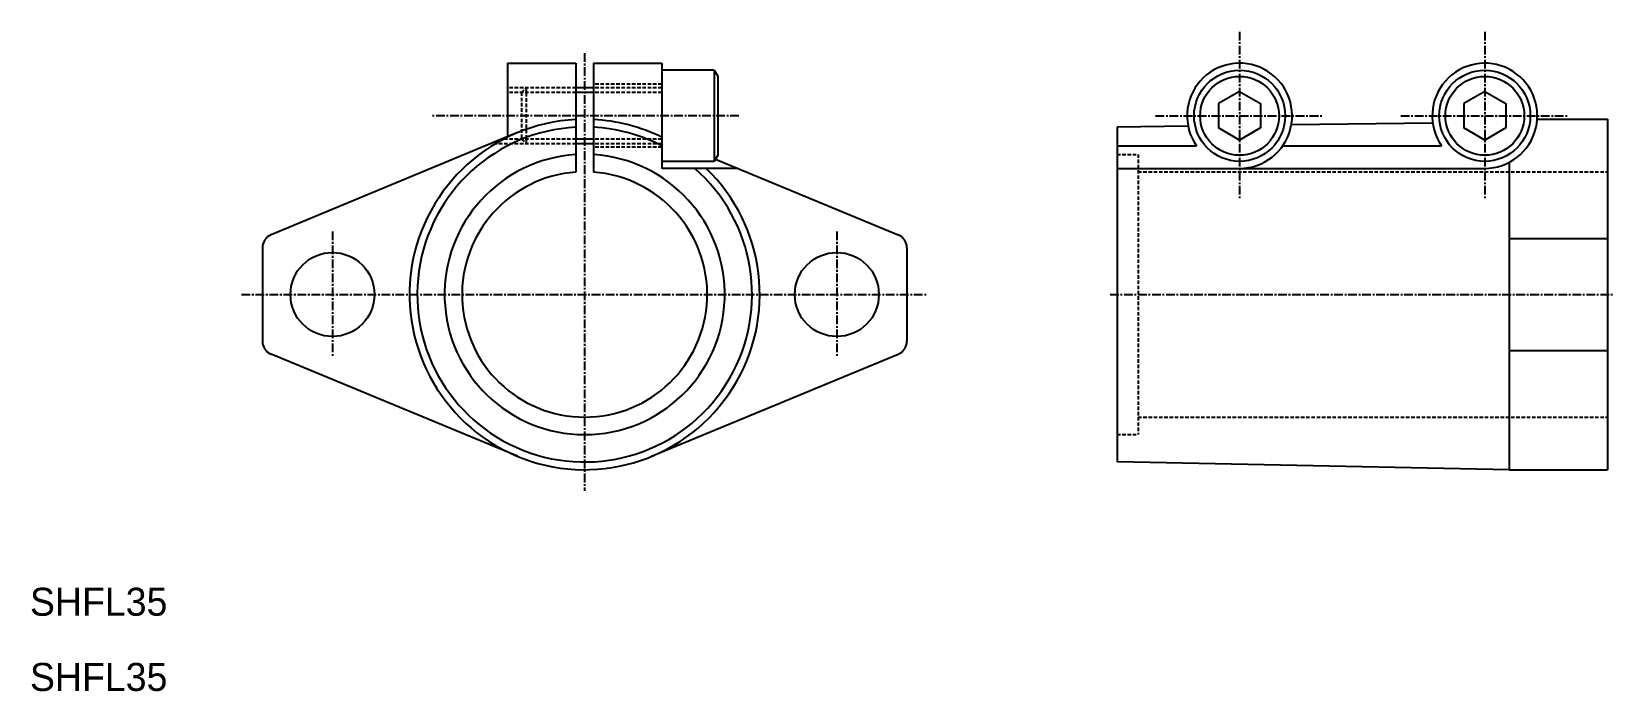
# Model space of a CAD drawing. Extents: x 162 to 388, y -49 to 45.
import ezdxf

# ---------------------------------------------------------------- set-up
doc = ezdxf.new("R2010")
doc.units = 0
doc.linetypes.add('CENTER', pattern=[2, 1.25, -0.25, 0.25, -0.25])
doc.linetypes.add('DASHED', pattern=[0.75, 0.5, -0.25])
doc.layers.get('0').update_dxf_attribs({"linetype": 'CONTINUOUS'})
doc.layers.add('CENTER', color=1, linetype='CENTER')

msp = doc.modelspace()

# ---------------------------------------------------------------- linework, layer by layer
at = {"color": 7, "linetype": 'CONTINUOUS'}
for p, q in [((229.63, 40.91), (239.38, 40.91)), ((229.63, 40.91), (229.63, 30.42)), ((239.38, 40.91), (239.38, 25.37)), ((241.88, 40.91), (241.88, 25.37)), ((241.88, 40.91), (251.63, 40.91)), ((251.63, 40.91), (251.63, 25.91)), ((259.13, 39.91), (251.63, 39.91)), ((251.63, 39.91), (251.63, 26.91)), ((259.13, 39.91), (259.13, 26.91)), ((259.13, 39.91), (259.63, 39.05)), ((259.63, 39.05), (259.63, 27.78)), ((241.88, 37.41), (239.38, 37.41)), ((334.13, 36.88), (331.13, 35.15)), ((334.13, 36.88), (337.13, 35.15)), ((369.13, 36.88), (366.13, 35.15)), ((369.13, 36.88), (372.13, 35.15)), ((331.13, 35.15), (331.13, 31.68)), ((337.13, 35.15), (337.13, 31.68)), ((366.13, 35.15), (366.13, 31.68)), ((372.13, 35.15), (372.13, 31.68)), ((326.77, 31.93), (316.63, 31.81)), ((316.63, 31.81), (316.63, -15.99)), ((334.13, 29.95), (331.13, 31.68)), ((337.13, 31.68), (334.13, 29.95)), ((361.7, 32.34), (341.51, 32.11)), ((369.13, 29.95), (366.13, 31.68)), ((372.13, 31.68), (369.13, 29.95)), ((376.61, 32.91), (386.63, 32.91)), ((386.63, 32.91), (386.63, -17.09)), ((231.06, 31.01), (195.86, 16.43)), ((241.88, 29.41), (239.38, 29.41)), ((259.63, 27.78), (259.13, 26.91)), ((259.31, 27.23), (285.39, 16.43)), ((316.63, 29.13), (327.97, 29.13)), ((340.28, 29.13), (362.97, 29.13)), ((259.13, 26.91), (251.63, 26.91)), ((262.5, 25.91), (251.63, 25.91)), ((316.63, 25.91), (369.13, 25.91)), ((372.63, 26.78), (372.63, -17.09)), ((316.63, 19.86), (316.63, 19.86)), ((372.63, 15.92), (386.63, 15.92)), ((194.63, 14.58), (194.63, 1.24)), ((286.63, 14.58), (286.63, 1.24)), ((231.06, -15.18), (195.86, -0.6)), ((250.19, -15.18), (285.39, -0.6)), ((372.63, -0.09), (386.63, -0.09)), ((372.63, -17.09), (316.63, -15.99)), ((372.63, -17.09), (386.63, -17.09))]:
    msp.add_line(p, q, dxfattribs=at)
at = {"color": 3, "linetype": 'DASHED'}
for p, q in [((239.38, 37.41), (229.63, 37.41)), ((239.38, 36.74), (229.63, 36.74)), ((231.63, 36.74), (232.3, 37.41)), ((231.63, 36.74), (231.63, 30.09)), ((232.3, 37.41), (232.3, 29.41)), ((251.63, 37.91), (241.88, 37.91)), ((251.63, 37.41), (241.88, 37.41)), ((251.63, 36.74), (241.88, 36.74)), ((239.38, 29.41), (227.87, 29.41)), ((239.38, 30.09), (229.08, 30.09)), ((231.63, 30.09), (232.3, 29.41)), ((251.63, 30.09), (241.88, 30.09)), ((251.63, 29.41), (241.88, 29.41)), ((251.63, 28.91), (241.88, 28.91)), ((316.63, 27.91), (319.63, 27.91)), ((319.63, 27.91), (319.63, -12.09)), ((319.63, 25.41), (386.63, 25.41)), ((319.63, -9.59), (386.63, -9.59)), ((316.63, -12.09), (319.63, -12.09))]:
    msp.add_line(p, q, dxfattribs=at)
at = {"color": 3}
for p, q in [((241.88, 36.74), (239.38, 36.74)), ((241.88, 30.09), (239.38, 30.09))]:
    msp.add_line(p, q, dxfattribs=at)
at = {"color": 7, "linetype": 'CONTINUOUS'}
for centre, radius in [((334.13, 33.41), 6.5), ((334.13, 33.41), 5.63), ((369.13, 33.41), 6.5), ((369.13, 33.41), 5.63), ((204.63, 7.91), 6), ((276.63, 7.91), 6)]:
    msp.add_circle(centre, radius, dxfattribs=at)
for centre, radius, start, end in [((334.13, 33.41), 7.5, 270, 214.8198), ((369.13, 33.41), 7.5, 270, 214.8198), ((240.63, 7.91), 25, 92.866, 46.0545), ((240.63, 7.91), 23.9, 92.9981, 48.8645), ((240.63, 7.91), 25, 63.8955, 87.134), ((240.63, 7.91), 23.9, 62.596, 87.0019), ((240.63, 7.91), 20, 93.5833, 86.4167), ((240.63, 7.91), 17.5, 94.096, 85.904), ((196.63, 14.58), 2, 112.5, 180), ((284.63, 14.58), 2, 0, 67.5), ((196.63, 1.24), 2, 180, 247.5), ((284.63, 1.24), 2, 292.5, 0)]:
    msp.add_arc(centre, radius, start, end, dxfattribs=at)
at = {"layer": 'CENTER', "color": 1, "linetype": 'CENTER'}
for p, q in [((334.13, 45.41), (334.13, 21.41)), ((369.13, 45.41), (369.13, 21.41)), ((240.63, 42.35), (240.63, -20.09)), ((262.66, 33.41), (218.86, 33.41)), ((322.13, 33.41), (346.13, 33.41)), ((357.13, 33.41), (381.13, 33.41)), ((204.63, 16.91), (204.63, -1.09)), ((276.63, 16.91), (276.63, -1.09)), ((191.63, 7.91), (289.63, 7.91)), ((315.63, 7.91), (387.63, 7.91))]:
    msp.add_line(p, q, dxfattribs=at)

# ---------------------------------------------------------------- texts
at = {"color": 7, "linetype": 'CONTINUOUS'}
for p in [(161.44, -37.93), (161.44, -48.66)]:
    msp.add_text('SHFL35', height=4, dxfattribs=at).set_placement(p)

doc.saveas('drawing.dxf')
